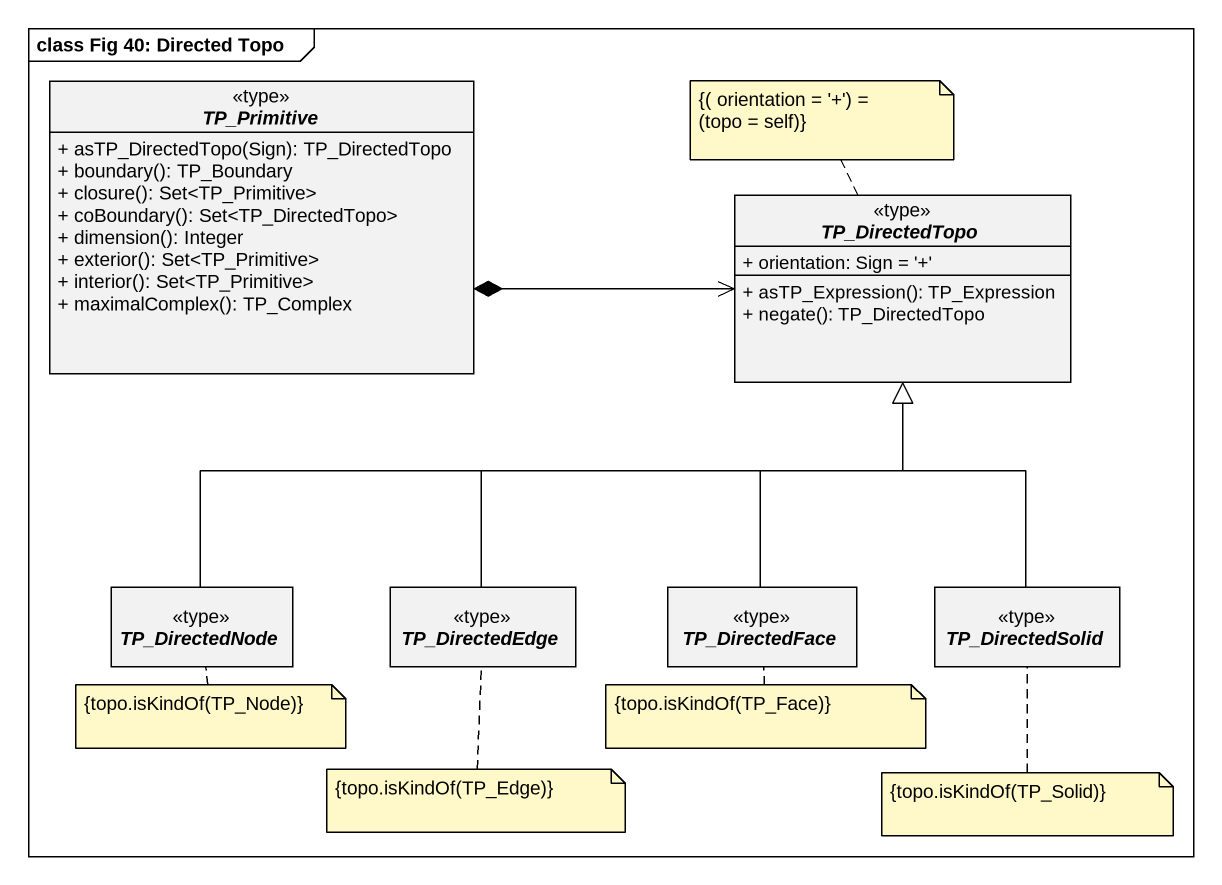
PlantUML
@startuml
mainframe class Fig 40: Directed Topo
hide circle
hide empty members
skinparam classAttributeIconSize 0
abstract class TP_Primitive <<type>> {
  + asTP_DirectedTopo(Sign): TP_DirectedTopo
  + boundary(): TP_Boundary
  + closure(): Set<TP_Primitive>
  + coBoundary(): Set<TP_DirectedTopo>
  + dimension(): Integer
  + exterior(): Set<TP_Primitive>
  + interior(): Set<TP_Primitive>
  + maximalComplex(): TP_Complex
}
abstract class TP_DirectedTopo <<type>> {
  + orientation: Sign = '+'
  + asTP_Expression(): TP_Expression
  + negate(): TP_DirectedTopo
}
abstract class TP_DirectedNode <<type>>
abstract class TP_DirectedEdge <<type>>
abstract class TP_DirectedFace <<type>>
abstract class TP_DirectedSolid <<type>>
TP_Primitive *-right-> TP_DirectedTopo
TP_DirectedNode -right-|> TP_DirectedTopo
TP_DirectedEdge -up-|> TP_DirectedTopo
TP_DirectedFace -up-|> TP_DirectedTopo
TP_DirectedSolid -up-|> TP_DirectedTopo
note top of TP_DirectedTopo
  {( orientation = '+') =
  (topo = self)}
end note
note bottom of TP_DirectedNode : {topo.isKindOf(TP_Node)}
note bottom of TP_DirectedFace : {topo.isKindOf(TP_Face)}
note bottom of TP_DirectedEdge : {topo.isKindOf(TP_Edge)}
note bottom of TP_DirectedSolid : {topo.isKindOf(TP_Solid)}
@enduml
